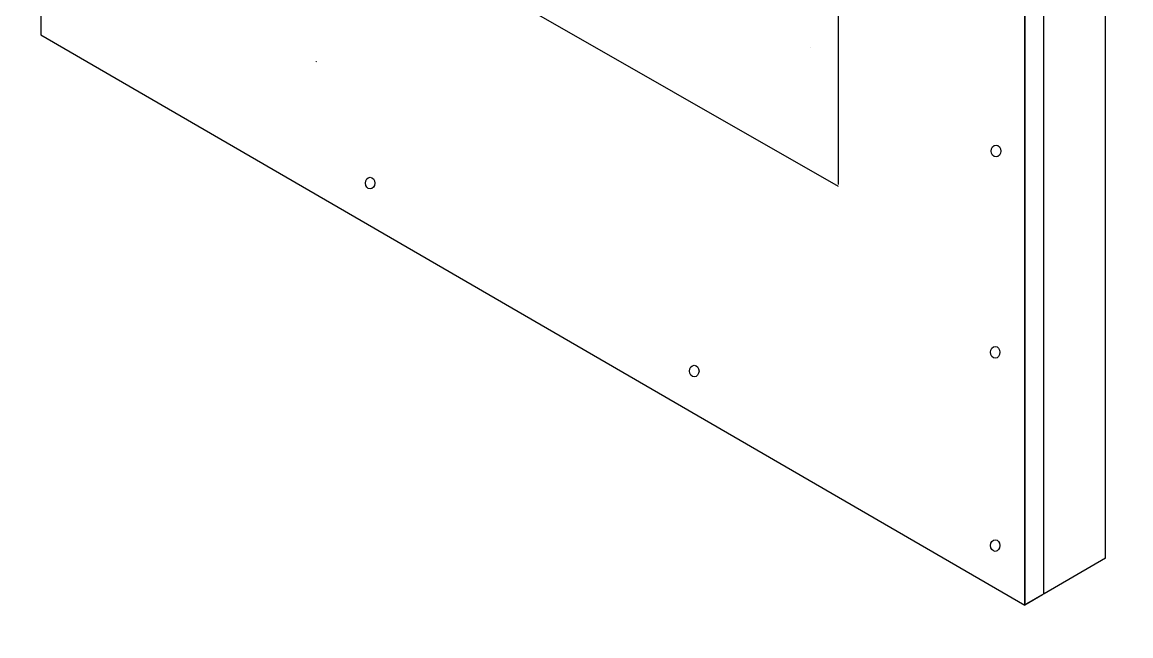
# Model space of a CAD drawing. Extents: x -1140 to 5605, y -816 to 2382.
# Drawn here: x -910.8 to -607.9, y 926.6 to 1094.2 of the extents above; entities that cross this region are included whole.
import ezdxf

# ---------------------------------------------------------------- set-up
doc = ezdxf.new("R2010")
doc.units = 0
doc.header["$MEASUREMENT"] = 0
for name, color, linetype, lineweight in [('G-ANNO-TTLB', 7, 'Continuous', 0), ('LOGOS', 7, 'Continuous', 0), ('TYVEK', 7, 'Continuous', 0), ('wall scratch', 7, 'Continuous', 0)]:
    doc.layers.add(name, color=color, linetype=linetype, lineweight=lineweight)

# ---------------------------------------------------------------- blocks, each defined once
blk = doc.blocks.new('Block_31')
at = {"layer": 'wall scratch', "color": 18, "lineweight": 25, "true_color": 0x000000}
for points in [[(-905.29, 1513.39)], [(-905.29, 1091.03)]]:
    blk.add_lwpolyline(points, dxfattribs=at)
blk = doc.blocks.new('Block_32')
at = {"layer": 'wall scratch', "color": 18, "lineweight": 25, "true_color": 0x000000}
for points in [[(-905.29, 1091.03)], [(-636.42, 935.37)]]:
    blk.add_lwpolyline(points, dxfattribs=at)
blk = doc.blocks.new('Block_33')
at = {"layer": 'wall scratch', "color": 18, "lineweight": 25, "true_color": 0x000000}
for centre in [(-644.72, 1059), (-815.7, 1050.24), (-644.93, 1004.04), (-727.14, 998.93), (-644.93, 951.3)]:
    blk.add_ellipse(centre, major_axis=(0, 1.59), ratio=0.812499, dxfattribs=at)
blk = doc.blocks.new('Block_152')
at = {"layer": 'TYVEK', "color": 4, "lineweight": 25, "true_color": 0x00ffff}
blk.add_line((-695.4, 1087.3), (-695.4, 1087.3), dxfattribs=at)
blk.add_open_spline([(-727.53, 1129.73), (-727.53, 1129.73), (-727.09, 1159.67), (-727.09, 1159.67), (-727.09, 1159.67), (-709.95, 1150.07), (-709.95, 1150.07), (-709.95, 1150.07), (-709.77, 1114.22), (-709.77, 1114.22), (-709.73, 1105.82), (-718.78, 1100.51), (-726.09, 1104.64), (-726.09, 1104.64), (-809.53, 1151.8), (-809.53, 1151.8), (-809.53, 1151.8), (-811.76, 1153.07), (-811.76, 1153.07), (-820.72, 1158.15), (-826.25, 1167.66), (-826.25, 1177.96), (-826.25, 1177.96), (-826.25, 1215.62), (-826.25, 1215.62), (-826.25, 1215.62), (-809.53, 1206.12), (-809.53, 1206.12)], degree=3, knots=[0, 0, 0, 0, 1, 1, 1, 2, 2, 2, 3, 3, 3, 4, 4, 4, 5, 5, 5, 6, 6, 6, 7, 7, 7, 8, 8, 8, 9, 9, 9, 9], dxfattribs=at)
blk = doc.blocks.new('Block_439')
at = {"layer": 'LOGOS', "true_color": 0x000000, "transparency": 33554687}
h = blk.add_hatch(color=18, dxfattribs=at)
h.dxf.hatch_style = 2
edge = h.paths.add_edge_path()
edge.add_spline(control_points=[(-830.5, 1083.43), (-830.44, 1083.41), (-830.37, 1083.38), (-830.33, 1083.36)], knot_values=[0, 0, 0, 0, 1, 1, 1, 1], degree=3, periodic=0)
edge.add_line((-830.33, 1083.36), (-830.5, 1083.43))
at = {"layer": 'LOGOS'}
blk.add_open_spline([(-830.5, 1083.43), (-830.44, 1083.41), (-830.37, 1083.38), (-830.33, 1083.36)], degree=3, dxfattribs=at)

msp = doc.modelspace()

# ---------------------------------------------------------------- hatches: boundary and pattern name
at = {"layer": 'G-ANNO-TTLB', "true_color": 0xff00ff, "transparency": 33554687}
h = msp.add_hatch(color=6, dxfattribs=at)
edge = h.paths.add_edge_path()
edge.add_spline(control_points=[(1815.43, -731.7), (1815.43, -731.7), (-1114.08, -731.7), (-1114.08, -731.7), (-1114.08, -731.7), (-1114.08, 1725.3), (-1114.08, 1725.3), (-1114.08, 1725.3), (1815.43, 1725.3), (1815.43, 1725.3), (1815.43, 1725.3), (1815.43, -731.7), (1815.43, -731.7)], knot_values=[0, 0, 0, 0, 1, 1, 1, 2, 2, 2, 3, 3, 3, 4, 4, 4, 4], degree=3, periodic=0)
edge = h.paths.add_edge_path()
edge.add_spline(control_points=[(-1105.08, 1716.3), (-1105.08, 1716.3), (-1105.08, -722.7), (-1105.08, -722.7), (-1105.08, -722.7), (1806.43, -722.7), (1806.43, -722.7), (1806.43, -722.7), (1806.43, 1716.3), (1806.43, 1716.3), (1806.43, 1716.3), (-1105.08, 1716.3), (-1105.08, 1716.3)], knot_values=[0, 0, 0, 0, 1, 1, 1, 2, 2, 2, 3, 3, 3, 4, 4, 4, 4], degree=3, periodic=0)
edge.add_line((-1105.08, 1716.3), (-1105.08, 1716.3))

# ---------------------------------------------------------------- linework, layer by layer
at = {"layer": 'G-ANNO-TTLB'}
for points in [[(1815.43, -731.7), (1815.43, -731.7), (-1114.08, -731.7), (-1114.08, -731.7), (-1114.08, -731.7), (-1114.08, 1725.3), (-1114.08, 1725.3), (-1114.08, 1725.3), (1815.43, 1725.3), (1815.43, 1725.3), (1815.43, 1725.3), (1815.43, -731.7), (1815.43, -731.7)], [(-1105.08, 1716.3), (-1105.08, 1716.3), (-1105.08, -722.7), (-1105.08, -722.7), (-1105.08, -722.7), (1806.43, -722.7), (1806.43, -722.7), (1806.43, -722.7), (1806.43, 1716.3), (1806.43, 1716.3), (1806.43, 1716.3), (-1105.08, 1716.3), (-1105.08, 1716.3)]]:
    msp.add_open_spline(points, degree=3, knots=[0, 0, 0, 0, 1, 1, 1, 2, 2, 2, 3, 3, 3, 4, 4, 4, 4], dxfattribs=at)
at = {"layer": 'TYVEK', "color": 4, "lineweight": 25, "true_color": 0x00ffff}
for p, q in [((-851.66, 1143.04), (-687.8, 1049.44)), ((-687.8, 1108.1), (-687.8, 1049.81))]:
    msp.add_line(p, q, dxfattribs=at)
msp.add_lwpolyline([(-696.28, 1087.7)], dxfattribs=at)
at = {"layer": 'wall scratch', "color": 2, "lineweight": 25, "true_color": 0xffff00}
for p, q in [((-905.69, 1513.03), (-905.69, 1090.67)), ((-631.61, 938.15), (-631.61, 1362.64)), ((-636.82, 1359.5), (-636.82, 935.01)), ((-636.82, 935.01), (-636.82, 1301.71)), ((-905.69, 1090.67), (-636.82, 935.01)), ((-632.01, 937.8), (-636.82, 935.01)), ((-631.61, 938.15), (-636.42, 935.37))]:
    msp.add_line(p, q, dxfattribs=at)
at = {"layer": 'wall scratch', "color": 33, "lineweight": 25, "true_color": 0xcc9966}
for q in [(-614.8, 1372.37), (-631.6, 938.15)]:
    msp.add_line((-614.8, 947.87), q, dxfattribs=at)

# ---------------------------------------------------------------- block references
at = {"layer": 'LOGOS'}
msp.add_blockref('Block_439', (0, 0), dxfattribs=at)
at = {"layer": 'TYVEK'}
msp.add_blockref('Block_152', (0, 0), dxfattribs=at)
at = {"layer": 'wall scratch'}
for name in ['Block_31', 'Block_33', 'Block_32']:
    msp.add_blockref(name, (0, 0), dxfattribs=at)

doc.saveas('drawing.dxf')
